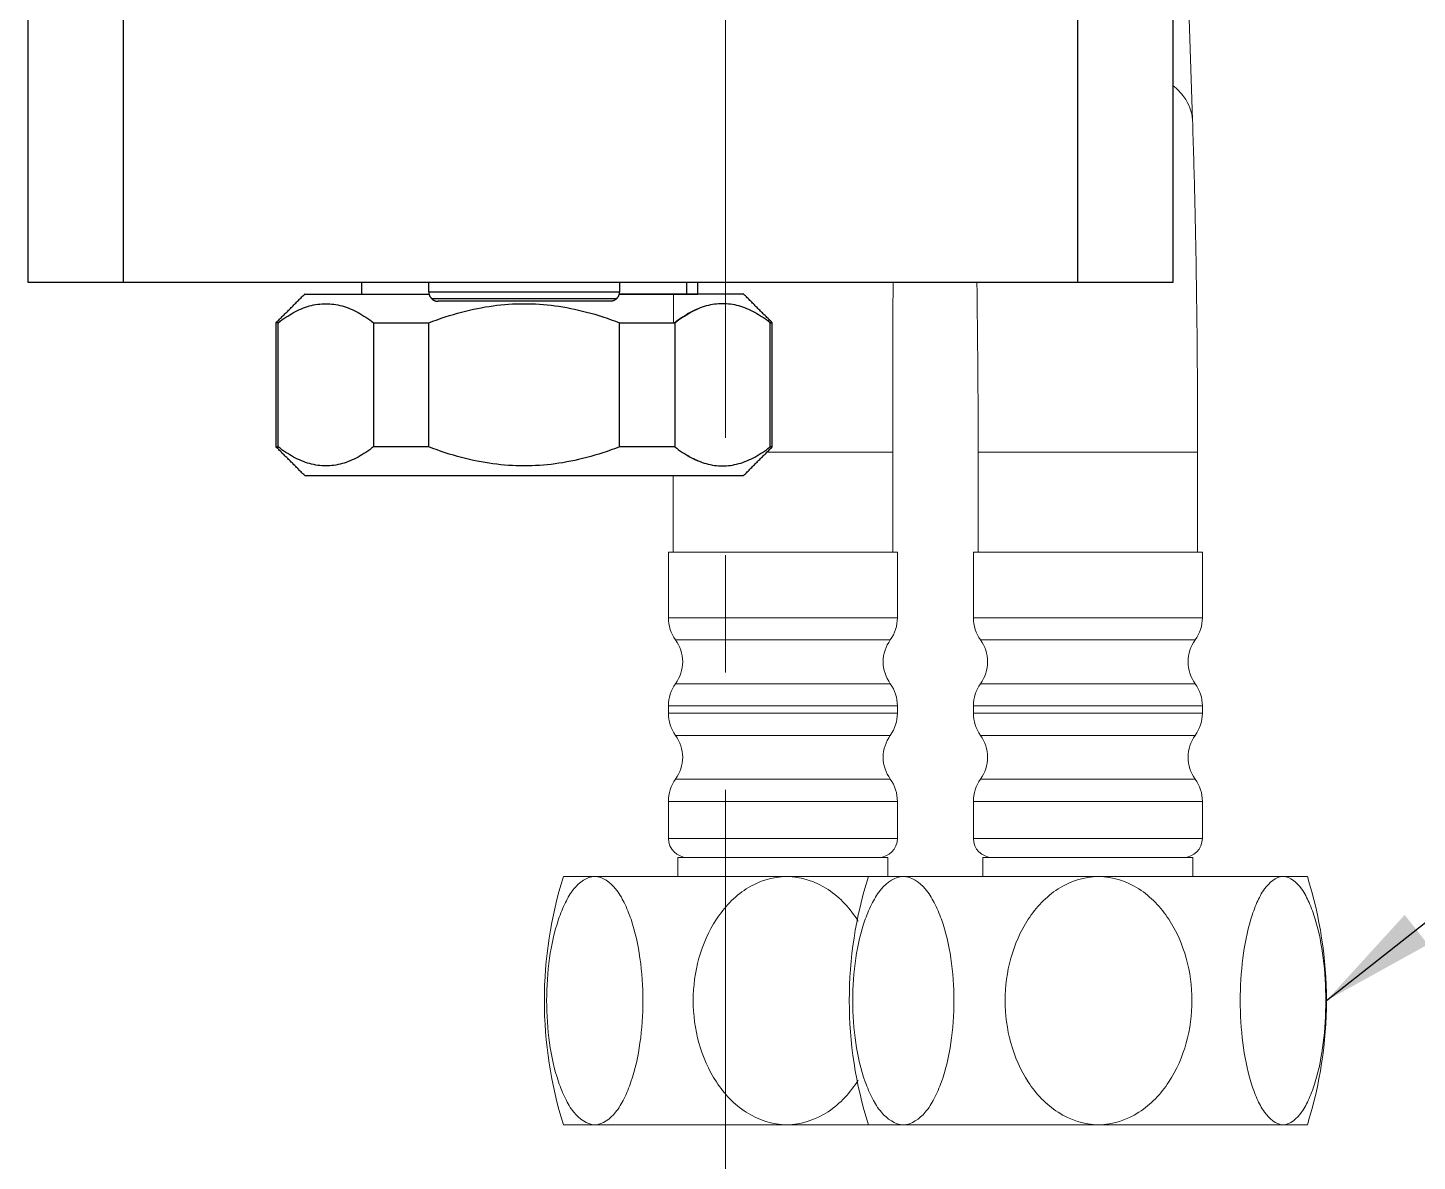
# Model space of a CAD drawing. Header units: inches. Extents: x 5272 to 5866, y -631 to 209.
# Drawn here: x 5338.5 to 5411.3, y -558.4 to -499 of the extents above; entities that cross this region are included whole.
import ezdxf

# ---------------------------------------------------------------- set-up
doc = ezdxf.new("R2010")
doc.units = ezdxf.units.IN
doc.header["$LTSCALE"] = 4.84
doc.header["$MEASUREMENT"] = 0
doc.linetypes.add('CENTERX2', pattern=[20.32, 12.7, -2.54, 2.54, -2.54])
doc.layers.get('0').update_dxf_attribs({"linetype": 'CONTINUOUS', "lineweight": 13})
doc.layers.add('CENTER', color=1, linetype='CENTERX2', lineweight=15)
doc.layers.add('DIM', color=3, linetype='CONTINUOUS', lineweight=9)
doc.styles.get("Standard").update_dxf_attribs({"font": 'arial.ttf'})
doc.dimstyles.new('사본 DIMSTYLE_1', dxfattribs={"dimtxt": 6, "dimasz": 6, "dimexe": 1, "dimexo": 1, "dimgap": 2, "dimtad": 1, "dimtih": 1, "dimtoh": 1, "dimdec": 1, "dimdsep": 46, "dimtxsty": 'Standard', "dimcen": 0, "dimclrd": 3, "dimclre": 3, "dimclrt": 4, "dimazin": 0, "dimtp": 0.3, "dimtm": 0.3, "dimtfac": 1, "dimtdec": 1, "dimtofl": 0, "dimtmove": 0, "dimatfit": 3, "dimfxl": 1, "dimtolj": 1, "dimtzin": 0, "dimarcsym": 0})

msp = doc.modelspace()

# ---------------------------------------------------------------- linework, layer by layer
at = {"color": 7, "linetype": 'Continuous'}
for p, q in [((5398.577, -476.511), (5399.507, -503.858)), ((5377.215, -521.261), (5383.797, -521.261)), ((5383.797, -521.261), (5383.797, -526.499)), ((5388.274, -521.261), (5399.774, -521.261)), ((5388.274, -521.261), (5388.274, -526.499)), ((5399.774, -521.261), (5399.774, -526.499)), ((5372.297, -522.487), (5372.297, -526.499)), ((5372.047, -526.499), (5372.047, -529.938)), ((5372.048, -526.499), (5384.047, -526.499)), ((5384.047, -526.499), (5384.047, -529.938)), ((5388.024, -526.499), (5400.024, -526.499)), ((5388.024, -526.499), (5388.024, -529.938)), ((5400.024, -526.499), (5400.024, -529.938)), ((5384.047, -529.938), (5372.047, -529.938)), ((5400.024, -529.938), (5388.024, -529.938)), ((5383.672, -531.103), (5372.422, -531.103)), ((5399.649, -531.103), (5388.399, -531.103)), ((5372.422, -533.394), (5383.672, -533.394)), ((5388.399, -533.394), (5399.649, -533.394)), ((5372.047, -534.56), (5384.047, -534.56)), ((5372.047, -534.56), (5372.047, -534.938)), ((5384.047, -534.938), (5372.047, -534.938)), ((5384.047, -534.56), (5384.047, -534.938)), ((5388.024, -534.56), (5400.024, -534.56)), ((5388.024, -534.56), (5388.024, -534.938)), ((5400.024, -534.938), (5388.024, -534.938)), ((5400.024, -534.56), (5400.024, -534.938)), ((5383.672, -536.103), (5372.422, -536.103)), ((5399.649, -536.103), (5388.399, -536.103)), ((5372.422, -538.394), (5383.672, -538.394)), ((5388.399, -538.394), (5399.649, -538.394)), ((5372.047, -539.56), (5384.047, -539.56)), ((5372.047, -539.56), (5372.047, -541.499)), ((5384.047, -539.56), (5384.047, -541.499)), ((5388.024, -539.56), (5400.024, -539.56)), ((5388.024, -539.56), (5388.024, -541.499)), ((5400.024, -539.56), (5400.024, -541.499)), ((5384.047, -541.499), (5372.047, -541.499)), ((5400.024, -541.499), (5388.024, -541.499)), ((5372.547, -542.499), (5383.547, -542.499)), ((5372.547, -542.499), (5372.547, -543.499)), ((5383.547, -542.499), (5383.547, -543.499)), ((5388.524, -542.499), (5399.524, -542.499)), ((5388.524, -542.499), (5388.524, -543.499)), ((5399.524, -542.499), (5399.524, -543.499)), ((5366.548, -543.499), (5405.524, -543.499)), ((5405.524, -556.499), (5366.548, -556.499))]:
    msp.add_line(p, q, dxfattribs=at)
at = {"lineweight": -3}
msp.add_line((5352.989, -522.487), (5375.989, -522.487), dxfattribs=at)
at = {"color": 7, "linetype": 'Continuous'}
for centre, radius, start, end in [((6763.133, -520.218), 1379.336, 179.673644, 180.043315), ((6762.993, -520.217), 1390.696, 179.702098, 179.763898), ((5374.047, -529.938), 2, 180, 215.65909), ((5382.047, -529.938), 2, 324.34091, 0), ((5390.024, -529.938), 2, 180, 215.65909), ((5398.024, -529.938), 2, 324.34091, 0), ((5370.797, -532.269), 2, 0.59003, 35.65909), ((5385.297, -532.269), 2, 144.34091, 179.40997), ((5386.774, -532.269), 2, 0.59003, 35.65909), ((5401.274, -532.269), 2, 144.34091, 179.40997), ((5370.797, -532.228), 2, 324.34091, 359.40997), ((5385.297, -532.228), 2, 180.59003, 215.65909), ((5386.774, -532.228), 2, 324.34091, 359.40997), ((5401.274, -532.228), 2, 180.59003, 215.65909), ((5374.047, -534.56), 2, 144.34091, 180), ((5382.047, -534.56), 2, 0, 35.65909), ((5390.024, -534.56), 2, 144.34091, 180), ((5398.024, -534.56), 2, 0, 35.65909), ((5374.047, -534.938), 2, 180, 215.65909), ((5382.047, -534.938), 2, 324.34091, 0), ((5390.024, -534.938), 2, 180, 215.65909), ((5398.024, -534.938), 2, 324.34091, 0), ((5370.797, -537.269), 2, 0.59003, 35.65909), ((5385.297, -537.269), 2, 144.34091, 179.40997), ((5386.774, -537.269), 2, 0.59003, 35.65909), ((5401.274, -537.269), 2, 144.34091, 179.40997), ((5370.797, -537.228), 2, 324.34091, 359.40997), ((5385.297, -537.228), 2, 180.59003, 215.65909), ((5386.774, -537.228), 2, 324.34091, 359.40997), ((5401.274, -537.228), 2, 180.59003, 215.65909), ((5374.047, -539.56), 2, 144.34091, 180), ((5382.047, -539.56), 2, 0, 35.65909), ((5390.024, -539.56), 2, 144.34091, 180), ((5398.024, -539.56), 2, 0, 35.65909), ((5373.047, -541.499), 1, 180, 270), ((5383.047, -541.499), 1, 270, 0), ((5389.024, -541.499), 1, 180, 270), ((5399.024, -541.499), 1, 270, 0), ((5387.172, -549.999), 21.625, 162.50768, 197.49232), ((5403.149, -549.999), 21.625, 162.50768, 197.49232), ((5384.899, -549.999), 21.625, 342.50768, 17.49232)]:
    msp.add_arc(centre, radius, start, end, dxfattribs=at)
at = {"lineweight": -3}
for points, degree in [([(5338.489, -495.362), (5338.489, -503.862), (5338.489, -512.362)], 2), ([(5343.489, -512.362), (5343.489, -503.862), (5343.489, -495.362)], 2), ([(5393.489, -495.362), (5393.489, -503.862), (5393.489, -512.362)], 2), ([(5398.489, -512.362), (5398.489, -503.862), (5398.489, -495.362)], 2), ([(5343.489, -512.362), (5368.489, -512.362), (5393.489, -512.362)], 2), ([(5355.989, -512.987), (5355.989, -512.674), (5355.989, -512.362)], 2), ([(5359.489, -512.862), (5359.489, -512.612), (5359.489, -512.362)], 2), ([(5369.489, -512.362), (5369.489, -512.612), (5369.489, -512.862)], 2), ([(5372.989, -512.362), (5372.989, -512.674), (5372.989, -512.986)], 2), ([(5373.591, -512.987), (5373.591, -512.674), (5373.591, -512.362)], 2), ([(5351.489, -514.487), (5352.239, -513.737), (5352.989, -512.987)], 2), ([(5377.489, -514.487), (5376.739, -513.737), (5375.989, -512.987)], 2), ([(5351.597, -514.487), (5351.864, -514.281), (5352.403, -513.922), (5353.246, -513.568), (5354.095, -513.446), (5354.946, -513.567), (5355.79, -513.921), (5356.33, -514.281), (5356.597, -514.487)], 3), ([(5359.489, -514.487), (5360.071, -514.262), (5361.218, -513.89), (5362.86, -513.561), (5364.483, -513.45), (5366.102, -513.559), (5367.748, -513.886), (5368.902, -514.261), (5369.489, -514.487)], 3), ([(5377.381, -514.487), (5377.114, -514.281), (5376.575, -513.922), (5375.732, -513.568), (5374.883, -513.446), (5374.032, -513.567), (5373.188, -513.921), (5372.648, -514.281), (5372.381, -514.487)], 3), ([(5351.489, -520.987), (5351.489, -517.737), (5351.489, -514.487)], 2), ([(5351.597, -520.987), (5351.597, -517.737), (5351.597, -514.487)], 2), ([(5356.597, -514.487), (5356.597, -517.737), (5356.597, -520.987)], 2), ([(5359.489, -520.987), (5359.489, -517.737), (5359.489, -514.487)], 2), ([(5369.489, -520.987), (5369.489, -517.737), (5369.489, -514.487)], 2), ([(5372.381, -514.487), (5372.381, -517.737), (5372.381, -520.987)], 2), ([(5377.381, -520.987), (5377.381, -517.737), (5377.381, -514.487)], 2), ([(5377.489, -520.987), (5377.489, -517.737), (5377.489, -514.487)], 2), ([(5352.989, -522.487), (5352.239, -521.737), (5351.489, -520.987)], 2), ([(5356.597, -520.987), (5356.33, -521.192), (5355.791, -521.552), (5354.948, -521.906), (5354.099, -522.027), (5353.248, -521.906), (5352.404, -521.552), (5351.864, -521.192), (5351.597, -520.987)], 3), ([(5369.489, -520.987), (5368.903, -521.212), (5367.75, -521.587), (5366.104, -521.914), (5364.483, -522.023), (5362.858, -521.912), (5361.216, -521.583), (5360.07, -521.211), (5359.489, -520.987)], 3), ([(5372.381, -520.987), (5372.648, -521.192), (5373.188, -521.552), (5374.03, -521.906), (5374.879, -522.027), (5375.73, -521.906), (5376.575, -521.552), (5377.114, -521.192), (5377.381, -520.987)], 3), ([(5375.989, -522.487), (5376.739, -521.737), (5377.489, -520.987)], 2)]:
    msp.add_open_spline(points, degree=degree, dxfattribs=at)
at = {"color": 7, "linetype": 'Continuous'}
for points, knots in [([(5399.507, -503.858), (5399.492, -503.432), (5399.202, -502.739), (5398.703, -502.239), (5398.489, -502.067)], [0, 0, 0, 0, 0.1870035, 0.3062825, 0.3062825, 0.3062825, 0.3062825]), ([(5399.507, -503.858), (5399.552, -505.189), (5399.716, -510.989), (5399.774, -516.791), (5399.774, -521.261)], [0, 0, 0, 0, 0.22949, 1, 1, 1, 1]), ([(5365.667, -549.999), (5365.667, -549.257), (5365.764, -547.816), (5366.13, -546.091), (5366.62, -544.881), (5367.12, -544.014), (5367.766, -543.499), (5368.189, -543.499)], [0, 0, 0, 0, 0.301519, 0.585419, 0.713806, 0.827791, 1, 1, 1, 1]), ([(5368.189, -543.499), (5368.613, -543.499), (5369.258, -544.014), (5369.759, -544.881), (5370.248, -546.091), (5370.615, -547.816), (5370.712, -549.257), (5370.712, -549.999)], [0, 0, 0, 0, 0.172211, 0.286185, 0.414574, 0.69849, 1, 1, 1, 1]), ([(5373.348, -549.999), (5373.348, -549.252), (5373.545, -547.752), (5374.452, -545.674), (5376.006, -543.997), (5377.507, -543.499), (5378.247, -543.499)], [0, 0, 0, 0, 0.250945, 0.501572, 0.751539, 1, 1, 1, 1]), ([(5378.247, -543.499), (5379.004, -543.499), (5380.541, -544.022), (5381.585, -545.19), (5381.993, -545.834)], [0, 0, 0, 0, 0.49838, 1, 1, 1, 1]), ([(5381.703, -549.999), (5381.703, -549.257), (5381.805, -547.813), (5382.192, -546.087), (5382.706, -544.879), (5383.24, -544.002), (5383.916, -543.499), (5384.356, -543.499)], [0, 0, 0, 0, 0.298582, 0.580396, 0.708471, 0.822979, 1, 1, 1, 1]), ([(5384.356, -543.499), (5384.795, -543.499), (5385.471, -544.002), (5386.005, -544.879), (5386.519, -546.087), (5386.906, -547.813), (5387.008, -549.257), (5387.008, -549.999)], [0, 0, 0, 0, 0.177022, 0.29152, 0.419597, 0.701427, 1, 1, 1, 1]), ([(5389.689, -549.999), (5389.689, -549.252), (5389.885, -547.752), (5390.791, -545.674), (5392.344, -543.997), (5393.844, -543.499), (5394.582, -543.499)], [0, 0, 0, 0, 0.251037, 0.501736, 0.751679, 1, 1, 1, 1]), ([(5394.582, -543.499), (5395.321, -543.499), (5396.821, -543.997), (5398.373, -545.675), (5399.28, -547.752), (5399.476, -549.252), (5399.476, -549.999)], [0, 0, 0, 0, 0.248332, 0.498271, 0.748955, 1, 1, 1, 1]), ([(5402.01, -549.999), (5402.01, -549.258), (5402.096, -547.82), (5402.419, -546.099), (5402.856, -544.886), (5403.285, -544.042), (5403.862, -543.499), (5404.251, -543.499)], [0, 0, 0, 0, 0.307851, 0.596308, 0.725436, 0.838372, 1, 1, 1, 1]), ([(5404.251, -543.499), (5404.64, -543.499), (5405.217, -544.042), (5405.646, -544.886), (5406.083, -546.099), (5406.405, -547.82), (5406.491, -549.258), (5406.491, -549.999)], [0, 0, 0, 0, 0.16163, 0.274555, 0.403685, 0.692158, 1, 1, 1, 1]), ([(5368.189, -556.499), (5367.766, -556.499), (5367.12, -555.984), (5366.62, -555.116), (5366.13, -553.907), (5365.764, -552.182), (5365.667, -550.74), (5365.667, -549.999)], [0, 0, 0, 0, 0.172211, 0.286185, 0.414574, 0.69849, 1, 1, 1, 1]), ([(5370.712, -549.999), (5370.712, -550.74), (5370.615, -552.182), (5370.248, -553.907), (5369.758, -555.116), (5369.258, -555.984), (5368.613, -556.499), (5368.189, -556.499)], [0, 0, 0, 0, 0.301519, 0.585419, 0.713806, 0.827791, 1, 1, 1, 1]), ([(5378.245, -556.499), (5377.506, -556.498), (5376.005, -556), (5374.451, -554.323), (5373.545, -552.245), (5373.348, -550.745), (5373.348, -549.999)], [0, 0, 0, 0, 0.248459, 0.498422, 0.74906, 1, 1, 1, 1]), ([(5384.356, -556.499), (5383.916, -556.499), (5383.24, -555.996), (5382.706, -555.118), (5382.192, -553.91), (5381.805, -552.184), (5381.703, -550.74), (5381.703, -549.999)], [0, 0, 0, 0, 0.177022, 0.29152, 0.419597, 0.701427, 1, 1, 1, 1]), ([(5387.008, -549.999), (5387.008, -550.741), (5386.906, -552.184), (5386.52, -553.91), (5386.005, -555.118), (5385.471, -555.996), (5384.795, -556.499), (5384.356, -556.499)], [0, 0, 0, 0, 0.298582, 0.580396, 0.708471, 0.822979, 1, 1, 1, 1]), ([(5394.582, -556.499), (5393.844, -556.499), (5392.344, -556), (5390.792, -554.323), (5389.885, -552.246), (5389.689, -550.745), (5389.689, -549.999)], [0, 0, 0, 0, 0.248332, 0.498271, 0.748955, 1, 1, 1, 1]), ([(5399.476, -549.999), (5399.476, -550.745), (5399.28, -552.245), (5398.374, -554.323), (5396.821, -556), (5395.321, -556.499), (5394.582, -556.499)], [0, 0, 0, 0, 0.251037, 0.501736, 0.751679, 1, 1, 1, 1]), ([(5404.251, -556.499), (5403.862, -556.499), (5403.285, -555.955), (5402.856, -555.112), (5402.419, -553.898), (5402.097, -552.178), (5402.01, -550.74), (5402.01, -549.999)], [0, 0, 0, 0, 0.16163, 0.274555, 0.403685, 0.692158, 1, 1, 1, 1]), ([(5406.491, -549.999), (5406.491, -550.74), (5406.405, -552.178), (5406.083, -553.898), (5405.646, -555.112), (5405.217, -555.956), (5404.64, -556.499), (5404.251, -556.499)], [0, 0, 0, 0, 0.307851, 0.596308, 0.725436, 0.838372, 1, 1, 1, 1]), ([(5381.993, -554.164), (5381.585, -554.808), (5380.541, -555.977), (5379.002, -556.499), (5378.245, -556.499)], [0, 0, 0, 0, 0.501623, 1, 1, 1, 1])]:
    msp.add_open_spline(points, degree=3, knots=knots, dxfattribs=at)
at = {"lineweight": -3}
for points, weights in [([(5338.489, -512.362), (5338.489, -512.362), (5343.489, -512.362)], [1, 0.707106781187, 1]), ([(5393.489, -512.362), (5398.489, -512.362), (5398.489, -512.362)], [1, 0.707106781187, 1]), ([(5352.989, -512.987), (5352.989, -512.987), (5359.505, -512.987)], [1, 0.793381911305, 0.878276441092]), ([(5359.489, -512.862), (5359.489, -513.069), (5359.636, -513.215)], [1, 0.923879532507, 1]), ([(5359.636, -513.215), (5359.782, -513.362), (5359.989, -513.362)], [1, 0.923879532507, 1]), ([(5369.343, -513.215), (5369.196, -513.362), (5368.989, -513.362)], [1, 0.923879532508, 1]), ([(5369.343, -513.215), (5369.489, -513.069), (5369.489, -512.862)], [1, 0.92387953251, 1]), ([(5369.473, -512.987), (5371.927, -512.987), (5373.591, -512.987)], [0.878273894244, 0.844259230509, 0.857047713075]), ([(5375.989, -512.987), (5375.989, -512.987), (5369.473, -512.987)], [1, 0.793381911305, 0.878276441092]), ([(5351.597, -514.487), (5351.489, -514.487), (5351.489, -514.487)], [1, 0.997926751115, 1]), ([(5356.597, -514.487), (5357.935, -514.487), (5359.489, -514.487)], [1, 0.991718120615, 1]), ([(5369.489, -514.487), (5371.044, -514.487), (5372.381, -514.487)], [1, 0.991717009503, 1]), ([(5377.381, -514.487), (5377.489, -514.487), (5377.489, -514.487)], [1, 0.997926751115, 1]), ([(5351.489, -520.987), (5351.489, -520.987), (5351.597, -520.987)], [1, 0.997926751078, 1]), ([(5359.489, -520.987), (5357.935, -520.987), (5356.597, -520.987)], [1, 0.991718120565, 1]), ([(5372.381, -520.987), (5371.044, -520.987), (5369.489, -520.987)], [1, 0.991717008991, 1]), ([(5377.489, -520.987), (5377.489, -520.987), (5377.381, -520.987)], [1, 0.997926751078, 1])]:
    msp.add_rational_spline(points, weights, degree=2, dxfattribs=at)
at = {"color": 7, "linetype": 'Continuous'}
msp.add_open_spline([(5388.208, -512.362), (5388.254, -515.328), (5388.274, -518.295), (5388.274, -521.261)], degree=3, dxfattribs=at)
at = {"lineweight": -3}
for points, knots in [([(5359.489, -512.862), (5359.489, -512.862), (5364.489, -512.862), (5369.489, -512.862), (5369.489, -512.862)], [-0.01570796, -0.01570796, -0.01570796, -0.00785398, -0.00785398, 0, 0, 0]), ([(5359.636, -513.215), (5359.636, -513.215), (5364.489, -513.215), (5369.343, -513.215), (5369.343, -513.215)], [-0.01524789, -0.01524789, -0.01524789, -0.00762394, -0.00762394, 0, 0, 0]), ([(5368.989, -513.362), (5368.989, -513.362), (5364.489, -513.362), (5359.989, -513.362), (5359.989, -513.362)], [0, 0, 0, 0.00706858, 0.00706858, 0.01413717, 0.01413717, 0.01413717])]:
    msp.add_rational_spline(points, [1, 0.707106781187, 1, 0.707106781187, 1], degree=2, knots=knots, dxfattribs=at)
for points, knots in [([(5372.381, -514.487), (5372.648, -514.281), (5373.047, -514.016), (5373.457, -513.818), (5373.591, -513.761)], [0, 0, 0, 0, 0.001712535, 0.002529754, 0.002529754, 0.002529754, 0.002529754]), ([(5372.381, -520.987), (5372.649, -521.192), (5373.047, -521.458), (5373.457, -521.656), (5373.591, -521.712)], [-0.010275211, -0.010275211, -0.010275211, -0.010275211, -0.008562676, -0.007748352, -0.007748352, -0.007748352, -0.007748352])]:
    msp.add_open_spline(points, degree=3, knots=knots, dxfattribs=at)
at = {"layer": 'CENTER', "ltscale": 0.5}
msp.add_lwpolyline([(5375.039, -293.088), (5375.039, -583.778)], dxfattribs=at)

# ---------------------------------------------------------------- leaders
at = {"layer": 'DIM'}
msp.add_leader([(5406.524, -549.999), (5429.085, -532.197), (5460.359, -532.197)], dimstyle='사본 DIMSTYLE_1', dxfattribs=at)

doc.saveas('drawing.dxf')
